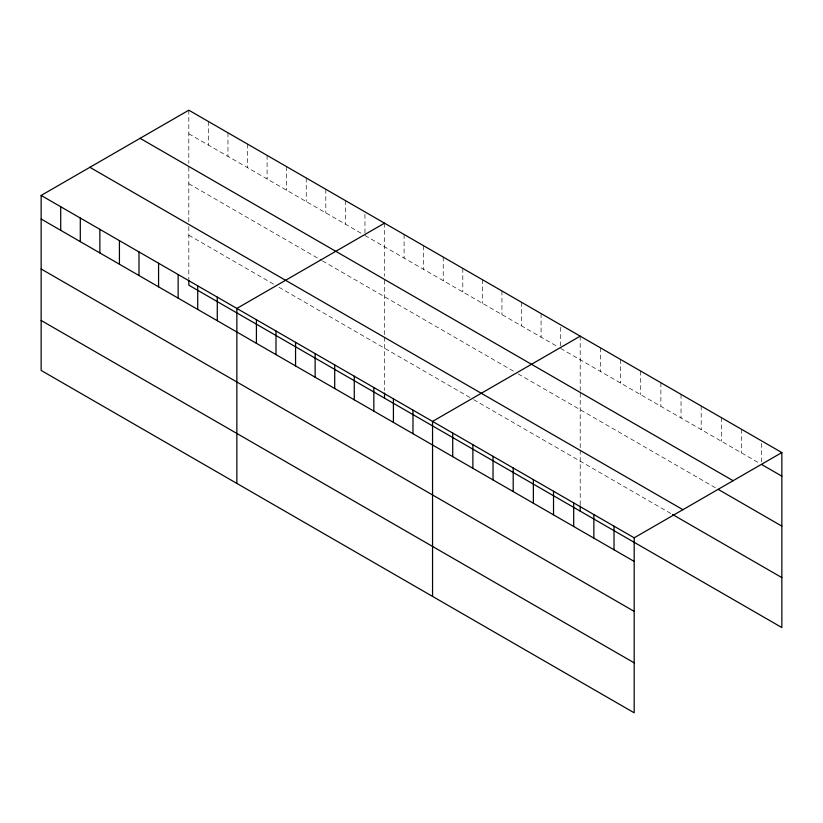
<?xml version="1.0" encoding="UTF-8"?>
<svg xmlns="http://www.w3.org/2000/svg" width="823" height="823" viewBox="0 0 823 823"><rect width="100%" height="100%" fill="white"/><g stroke="black" fill="none" stroke-linecap="round" stroke-linejoin="round"><path stroke-width="0.62" stroke-dasharray="4.12 3.09" d="M188.817 133.779L361.688 233.578M364.949 235.471L557.387 346.565M560.648 348.448L759.567 463.298M188.817 183.735L321.464 260.315M322.544 260.942L513.902 371.42M518.243 373.93L716.051 488.132M188.817 235.213L274.707 284.799M279.059 287.309L472.587 399.042M473.667 399.669L671.486 513.881M761.687 443.412L761.687 462.032M741.523 429.287L741.523 452.876M721.36 417.642L721.36 441.241M701.196 406.006L701.196 429.596M681.033 394.361L681.033 417.961M660.869 382.726L660.869 406.315M640.706 371.08L640.706 394.67M620.542 359.445L620.542 383.034M600.379 347.8L600.379 371.389M580.215 336.154L580.215 390.493M580.215 393.055L580.215 448.936M580.215 450.16L580.215 504.746M560.648 327.338L560.648 345.969M541.081 313.563L541.081 337.152M521.504 302.257L521.504 325.857M501.937 290.961L501.937 314.561M482.371 279.666L482.371 303.255M462.804 268.37L462.804 291.959M443.227 257.064L443.227 280.664M423.66 245.768L423.66 269.358M404.093 234.473L404.093 258.062M384.516 223.167L384.516 276.23M384.516 280.077L384.516 335.949M384.516 337.173L384.516 390.472M364.949 214.361L364.949 232.981M345.382 200.575L345.382 224.165M325.805 189.28L325.805 212.869M306.238 177.974L306.238 201.573M286.671 166.678L286.671 190.267M267.094 155.382L267.094 178.972M247.528 144.076L247.528 167.676M227.961 132.781L227.961 156.37M208.384 121.485L208.384 145.074M188.817 110.189L188.817 163.242M188.817 167.09L188.817 221.737M188.817 226.634L188.817 278.771"/><path stroke-width="1.23" d="M41.15 195.442L634.183 537.82L634.183 712.811L41.15 370.432L41.15 195.442L188.817 110.189L781.85 452.568L781.85 627.558L188.817 285.18L188.817 280.057M384.516 223.167L236.849 308.43L236.849 483.42M580.215 336.154L432.548 421.417L432.548 596.408M634.183 537.82L781.85 452.568M761.687 464.522L781.85 476.157M140.085 138.315L733.118 480.704M718.181 489.366L781.85 526.123M89.882 167.306L682.915 509.694M672.545 514.488L781.85 577.602M41.15 219.031L634.183 561.42M41.15 268.998L634.183 611.376M41.15 320.466L634.183 662.854M614.02 526.185L614.02 549.774M593.856 514.54L593.856 538.139M580.215 506.022L580.215 511.145M573.693 502.904L573.693 526.494M553.529 491.259L553.529 514.848M533.366 479.624L533.366 503.213M513.202 467.978L513.202 491.568M493.039 456.333L493.039 479.932M472.875 444.698L472.875 468.287M452.712 433.052L452.712 456.652M412.981 410.111L412.981 433.711M393.415 398.816L393.415 422.405M384.516 393.034L384.516 398.167M373.837 387.52L373.837 411.109M354.271 376.214L354.271 399.813M334.704 364.918L334.704 388.518M315.127 353.623L315.127 377.212M295.56 342.327L295.56 365.916M275.993 331.021L275.993 354.62M256.416 319.725L256.416 343.314M217.282 297.124L217.282 320.723M197.715 285.828L197.715 309.427M178.138 274.532L178.138 298.121M158.572 263.237L158.572 286.826M139.005 251.931L139.005 275.53M119.428 240.635L119.428 264.224M99.861 229.339L99.861 252.928M80.294 218.033L80.294 241.633M60.717 206.738L60.717 230.327"/></g></svg>
